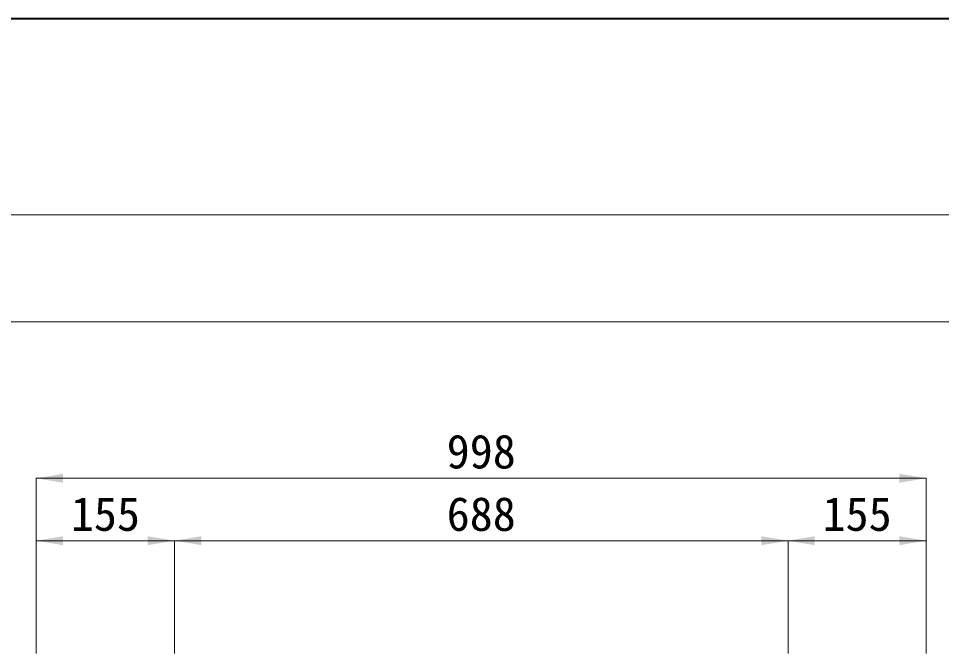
# Model space of a CAD drawing. Units: millimetres at full size. Extents: x 58559 to 106559, y -58351 to -47326.
# Drawn here: x 70941 to 71976, y -50293 to -49581 of the extents above; entities that cross this region are included whole.
import ezdxf
from ezdxf.enums import TextEntityAlignment as Align

# ---------------------------------------------------------------- set-up
doc = ezdxf.new("R2010")
doc.units = ezdxf.units.MM
doc.header["$LTSCALE"] = 50
doc.layers.add('図枠', color=7, linetype='Continuous', lineweight=5)
doc.layers.add('寸法線', color=7, linetype='Continuous', lineweight=13)
doc.styles.add('ＭＳ ゴシック', font='')
doc.styles.get('ＭＳ ゴシック').set_extended_font_data('MS Gothic')

# ---------------------------------------------------------------- blocks, each defined once
blk = doc.blocks.new('filled_arrow')
at = {"color": 0, "linetype": 'Continuous', "lineweight": -2}
blk.add_solid([(7.5, 1.25), (0, 0), (7.5, -1.25)], dxfattribs=at)

msp = doc.modelspace()

# ---------------------------------------------------------------- linework, layer by layer
at = {"layer": '図枠', "lineweight": 40}
msp.add_line((68858.8, -49581.45), (72458.8, -49581.45), dxfattribs=at)
at = {"layer": '図枠', "lineweight": 13}
for p, q in [((69078.8, -49801.45), (72238.8, -49801.45)), ((69078.8, -49921.45), (72238.8, -49921.45))]:
    msp.add_line(p, q, dxfattribs=at)
at = {"layer": '寸法線'}
for p, q in [((70961.25, -50096.88), (71959.25, -50096.88)), ((70961.25, -50293.36), (70961.25, -50096.88)), ((71959.25, -50293.36), (71959.25, -50096.88)), ((70961.25, -50166.88), (71116.25, -50166.88)), ((70961.25, -50293.36), (70961.25, -50166.88)), ((71116.25, -50293.36), (71116.25, -50166.88)), ((71116.25, -50166.88), (71804.25, -50166.88)), ((71116.25, -50293.36), (71116.25, -50166.88)), ((71804.25, -50293.36), (71804.25, -50166.88)), ((71804.25, -50166.88), (71959.25, -50166.88)), ((71804.25, -50293.36), (71804.25, -50166.88)), ((71959.25, -50293.36), (71959.25, -50166.88))]:
    msp.add_line(p, q, dxfattribs=at)

# ---------------------------------------------------------------- block references
at = {"layer": '寸法線', "xscale": 4, "yscale": 4}
for p in [(70961.25, -50096.88), (70961.25, -50166.88), (71116.25, -50166.88), (71804.25, -50166.88)]:
    msp.add_blockref('filled_arrow', p, dxfattribs=at)
at = {"layer": '寸法線', "xscale": 4, "yscale": 4, "rotation": 180}
for p in [(71959.25, -50096.88), (71116.25, -50166.88), (71804.25, -50166.88), (71959.25, -50166.88)]:
    msp.add_blockref('filled_arrow', p, dxfattribs=at)

# ---------------------------------------------------------------- texts
at = {"layer": '寸法線', "style": 'ＭＳ ゴシック'}
for s, p in [('998', (71460.25, -50066.88)), ('155', (71038.75, -50136.88)), ('688', (71460.25, -50136.88)), ('155', (71881.75, -50136.88))]:
    msp.add_text(s, height=37.98, dxfattribs=at).set_placement(p, align=Align.MIDDLE_CENTER)

doc.saveas('drawing.dxf')
